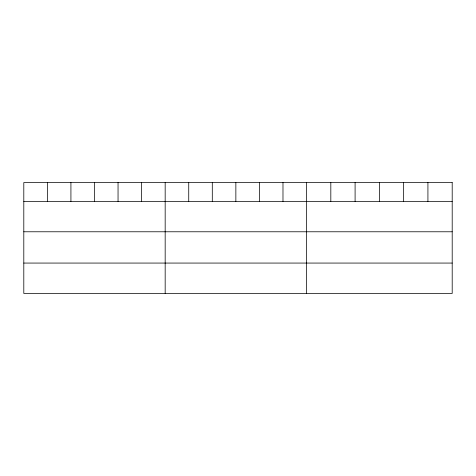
<?xml version="1.0" encoding="UTF-8"?>
<svg xmlns="http://www.w3.org/2000/svg" width="476" height="476" viewBox="0 0 476 476"><rect width="100%" height="100%" fill="white"/><g stroke="black" fill="none" stroke-linecap="round" stroke-linejoin="round"><path stroke-width="0.71" d="M23.8 201.402L452.2 201.402M23.8 231.776L452.2 231.776M23.8 263.067L452.2 263.067M427.924 182.558L427.924 201.402M403.648 182.558L403.648 201.402M379.372 182.558L379.372 201.402M355.096 182.558L355.096 201.402M330.82 182.558L330.82 201.402M306.544 182.558L306.544 293.442M282.982 182.558L282.982 201.402M259.42 182.558L259.42 201.402M235.858 182.558L235.858 201.402M212.296 182.558L212.296 201.402M188.734 182.558L188.734 201.402M165.172 182.558L165.172 293.442M141.61 182.558L141.61 201.402M118.048 182.558L118.048 201.402M94.486 182.558L94.486 201.402M70.924 182.558L70.924 201.402M47.362 182.558L47.362 201.402M452.2 182.558L23.8 182.558L23.8 293.442L452.2 293.442L452.2 182.558"/></g></svg>
